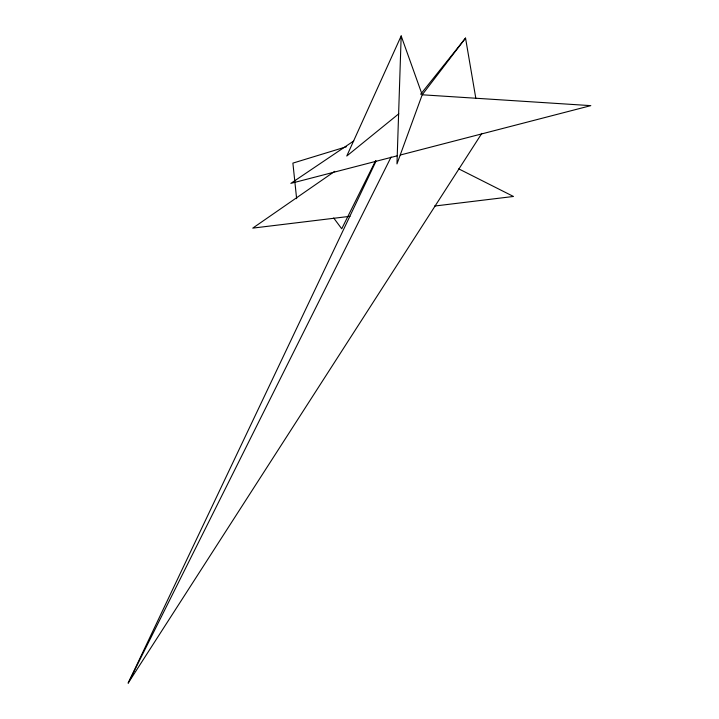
<?xml version="1.0" encoding="UTF-8"?>
<svg xmlns="http://www.w3.org/2000/svg" width="719" height="719" viewBox="0 0 719 719"><rect width="100%" height="100%" fill="white"/><g stroke="black" fill="none" stroke-linecap="round" stroke-linejoin="round"><path stroke-width="1.08" d="M398.793 113.791L346.774 156.023L401.175 35.95L396.969 163.914L422.206 94.791L465.544 38.089L475.825 98.332M481.811 133.383L128.198 683.05L376.064 161.083M375.642 160.67L341.723 228.786L333.697 217.992M128.198 683.05L391.1 157.03M420.633 94.234L465.544 38.089M334.721 171.356L252.755 228.121L350.027 216.311M353.757 140.951L290.853 183.381L396.96 155.879M346.315 146.784L292.894 163.114L296.632 198.678M400.213 155.034L590.802 105.639L422.206 94.791L401.175 35.95M434.519 206.056L513.465 196.467L458.722 168.857"/></g></svg>
